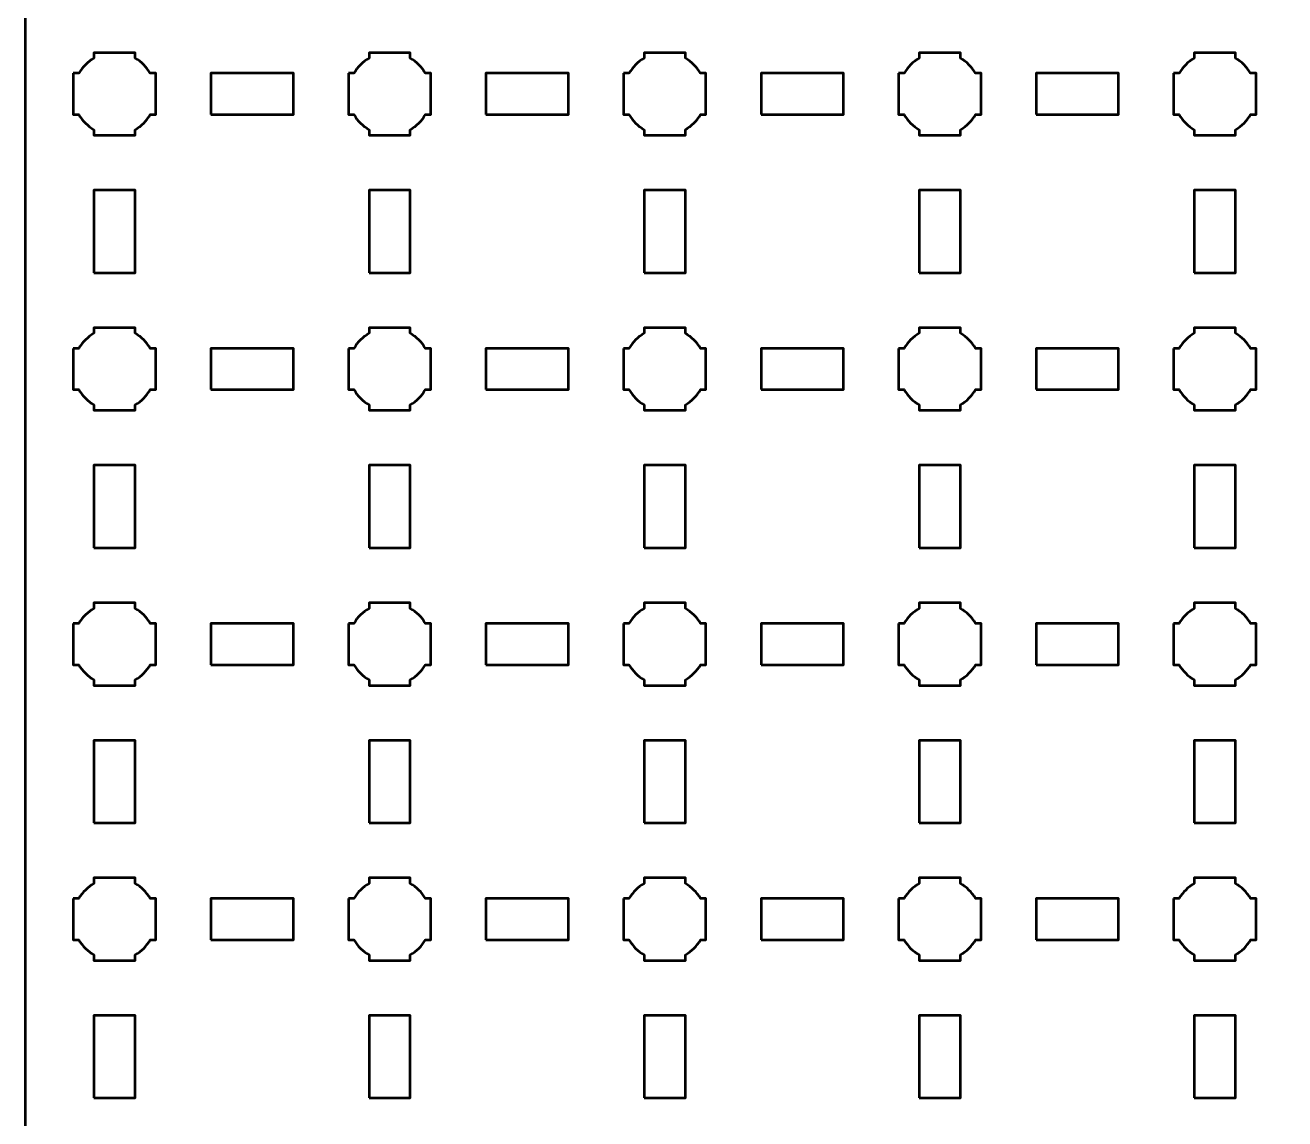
# Model space of a CAD drawing. Header units: centimetres. Extents: x -30.1 to 9.2, y -44.5 to 14.8.
# Drawn here: x -30.15 to -20.99, y -37.3 to -29.35 of the extents above; entities that cross this region are included whole.
import ezdxf

# ---------------------------------------------------------------- set-up
doc = ezdxf.new("R2010")
doc.units = ezdxf.units.CM
doc.header["$MEASUREMENT"] = 0
doc.layers.add('Layer 1', color=7, linetype='Continuous')

msp = doc.modelspace()

# ---------------------------------------------------------------- linework, layer by layer
at = {"layer": 'Layer 1', "color": 250, "lineweight": 53}
for points in [[(-28.8, -30), (-28.2, -30), (-28.2, -29.7), (-28.8, -29.7), (-28.8, -30)], [(-26.8, -30), (-26.2, -30), (-26.2, -29.7), (-26.8, -29.7), (-26.8, -30)], [(-24.8, -30), (-24.2, -30), (-24.2, -29.7), (-24.8, -29.7), (-24.8, -30)], [(-22.8, -30), (-22.2, -30), (-22.2, -29.7), (-22.8, -29.7), (-22.8, -30)], [(-29.65, -31.15), (-29.35, -31.15), (-29.35, -30.55), (-29.65, -30.55), (-29.65, -31.15)], [(-27.65, -31.15), (-27.35, -31.15), (-27.35, -30.55), (-27.65, -30.55), (-27.65, -31.15)], [(-25.65, -31.15), (-25.35, -31.15), (-25.35, -30.55), (-25.65, -30.55), (-25.65, -31.15)], [(-23.65, -31.15), (-23.35, -31.15), (-23.35, -30.55), (-23.65, -30.55), (-23.65, -31.15)], [(-21.65, -31.15), (-21.35, -31.15), (-21.35, -30.55), (-21.65, -30.55), (-21.65, -31.15)], [(-28.8, -32), (-28.2, -32), (-28.2, -31.7), (-28.8, -31.7), (-28.8, -32)], [(-26.8, -32), (-26.2, -32), (-26.2, -31.7), (-26.8, -31.7), (-26.8, -32)], [(-24.8, -32), (-24.2, -32), (-24.2, -31.7), (-24.8, -31.7), (-24.8, -32)], [(-22.8, -32), (-22.2, -32), (-22.2, -31.7), (-22.8, -31.7), (-22.8, -32)], [(-29.65, -33.15), (-29.35, -33.15), (-29.35, -32.55), (-29.65, -32.55), (-29.65, -33.15)], [(-27.65, -33.15), (-27.35, -33.15), (-27.35, -32.55), (-27.65, -32.55), (-27.65, -33.15)], [(-25.65, -33.15), (-25.35, -33.15), (-25.35, -32.55), (-25.65, -32.55), (-25.65, -33.15)], [(-23.65, -33.15), (-23.35, -33.15), (-23.35, -32.55), (-23.65, -32.55), (-23.65, -33.15)], [(-21.65, -33.15), (-21.35, -33.15), (-21.35, -32.55), (-21.65, -32.55), (-21.65, -33.15)], [(-28.8, -34), (-28.2, -34), (-28.2, -33.7), (-28.8, -33.7), (-28.8, -34)], [(-26.8, -34), (-26.2, -34), (-26.2, -33.7), (-26.8, -33.7), (-26.8, -34)], [(-24.8, -34), (-24.2, -34), (-24.2, -33.7), (-24.8, -33.7), (-24.8, -34)], [(-22.8, -34), (-22.2, -34), (-22.2, -33.7), (-22.8, -33.7), (-22.8, -34)], [(-29.65, -35.15), (-29.35, -35.15), (-29.35, -34.55), (-29.65, -34.55), (-29.65, -35.15)], [(-27.65, -35.15), (-27.35, -35.15), (-27.35, -34.55), (-27.65, -34.55), (-27.65, -35.15)], [(-25.65, -35.15), (-25.35, -35.15), (-25.35, -34.55), (-25.65, -34.55), (-25.65, -35.15)], [(-23.65, -35.15), (-23.35, -35.15), (-23.35, -34.55), (-23.65, -34.55), (-23.65, -35.15)], [(-21.65, -35.15), (-21.35, -35.15), (-21.35, -34.55), (-21.65, -34.55), (-21.65, -35.15)], [(-28.8, -36), (-28.2, -36), (-28.2, -35.7), (-28.8, -35.7), (-28.8, -36)], [(-26.8, -36), (-26.2, -36), (-26.2, -35.7), (-26.8, -35.7), (-26.8, -36)], [(-24.8, -36), (-24.2, -36), (-24.2, -35.7), (-24.8, -35.7), (-24.8, -36)], [(-22.8, -36), (-22.2, -36), (-22.2, -35.7), (-22.8, -35.7), (-22.8, -36)], [(-29.65, -37.15), (-29.35, -37.15), (-29.35, -36.55), (-29.65, -36.55), (-29.65, -37.15)], [(-27.65, -37.15), (-27.35, -37.15), (-27.35, -36.55), (-27.65, -36.55), (-27.65, -37.15)], [(-25.65, -37.15), (-25.35, -37.15), (-25.35, -36.55), (-25.65, -36.55), (-25.65, -37.15)], [(-23.65, -37.15), (-23.35, -37.15), (-23.35, -36.55), (-23.65, -36.55), (-23.65, -37.15)], [(-21.65, -37.15), (-21.35, -37.15), (-21.35, -36.55), (-21.65, -36.55), (-21.65, -37.15)]]:
    msp.add_lwpolyline(points, close=True, dxfattribs=at)
msp.add_open_spline([(-30.15, -44), (-30.15, -44), (-30.15, 14.3), (-30.15, 14.3), (-30.15, 14.3), (-30.15, 14.57609), (-29.92609, 14.8), (-29.65, 14.8), (-29.65, 14.8), (-29.65, 14.8), (8.65, 14.8), (8.65, 14.8), (8.65, 14.8), (8.92609, 14.8), (9.15, 14.57609), (9.15, 14.3), (9.15, 14.3), (9.15, 14.3), (9.15, -44), (9.15, -44), (9.15, -44), (9.15, -44.27609), (8.92609, -44.5), (8.65, -44.5), (8.65, -44.5), (8.65, -44.5), (-29.65, -44.5), (-29.65, -44.5), (-29.65, -44.5), (-29.92609, -44.5), (-30.15, -44.27609), (-30.15, -44)], degree=3, knots=[0, 0, 0, 0, 0.125, 0.125, 0.125, 0.125, 0.25, 0.25, 0.25, 0.25, 0.375, 0.375, 0.375, 0.375, 0.5, 0.5, 0.5, 0.5, 0.625, 0.625, 0.625, 0.625, 0.75, 0.75, 0.75, 0.75, 0.875, 0.875, 0.875, 0.875, 1, 1, 1, 1], dxfattribs=at)
at = {"layer": 'Layer 1', "lineweight": 53}
for points in [[(-29.8, -29.7), (-29.8, -29.7), (-29.75985, -29.7), (-29.75985, -29.7), (-29.75985, -29.7), (-29.7335, -29.65447), (-29.69553, -29.6165), (-29.65, -29.59015), (-29.65, -29.59015), (-29.65, -29.59015), (-29.65, -29.55), (-29.65, -29.55), (-29.65, -29.55), (-29.65, -29.55), (-29.5, -29.55), (-29.5, -29.55), (-29.5, -29.55), (-29.5, -29.55), (-29.35, -29.55), (-29.35, -29.55), (-29.35, -29.55), (-29.35, -29.55), (-29.35, -29.59015), (-29.35, -29.59015), (-29.35, -29.59015), (-29.30447, -29.6165), (-29.2665, -29.65447), (-29.24015, -29.7), (-29.24015, -29.7), (-29.24015, -29.7), (-29.2, -29.7), (-29.2, -29.7), (-29.2, -29.7), (-29.2, -29.7), (-29.2, -29.85), (-29.2, -29.85), (-29.2, -29.85), (-29.2, -29.85), (-29.2, -30), (-29.2, -30), (-29.2, -30), (-29.2, -30), (-29.24015, -30), (-29.24015, -30), (-29.24015, -30), (-29.2665, -30.04553), (-29.30447, -30.0835), (-29.35, -30.10985), (-29.35, -30.10985), (-29.35, -30.10985), (-29.35, -30.15), (-29.35, -30.15), (-29.35, -30.15), (-29.35, -30.15), (-29.5, -30.15), (-29.5, -30.15), (-29.5, -30.15), (-29.5, -30.15), (-29.65, -30.15), (-29.65, -30.15), (-29.65, -30.15), (-29.65, -30.15), (-29.65, -30.10985), (-29.65, -30.10985), (-29.65, -30.10985), (-29.69553, -30.0835), (-29.7335, -30.04553), (-29.75985, -30), (-29.75985, -30), (-29.75985, -30), (-29.8, -30), (-29.8, -30), (-29.8, -30), (-29.8, -30), (-29.8, -29.85), (-29.8, -29.85), (-29.8, -29.85), (-29.8, -29.85), (-29.8, -29.7), (-29.8, -29.7)], [(-27.8, -29.7), (-27.8, -29.7), (-27.75985, -29.7), (-27.75985, -29.7), (-27.75985, -29.7), (-27.7335, -29.65447), (-27.69553, -29.6165), (-27.65, -29.59015), (-27.65, -29.59015), (-27.65, -29.59015), (-27.65, -29.55), (-27.65, -29.55), (-27.65, -29.55), (-27.65, -29.55), (-27.5, -29.55), (-27.5, -29.55), (-27.5, -29.55), (-27.5, -29.55), (-27.35, -29.55), (-27.35, -29.55), (-27.35, -29.55), (-27.35, -29.55), (-27.35, -29.59015), (-27.35, -29.59015), (-27.35, -29.59015), (-27.30447, -29.6165), (-27.2665, -29.65447), (-27.24015, -29.7), (-27.24015, -29.7), (-27.24015, -29.7), (-27.2, -29.7), (-27.2, -29.7), (-27.2, -29.7), (-27.2, -29.7), (-27.2, -29.85), (-27.2, -29.85), (-27.2, -29.85), (-27.2, -29.85), (-27.2, -30), (-27.2, -30), (-27.2, -30), (-27.2, -30), (-27.24015, -30), (-27.24015, -30), (-27.24015, -30), (-27.2665, -30.04553), (-27.30447, -30.0835), (-27.35, -30.10985), (-27.35, -30.10985), (-27.35, -30.10985), (-27.35, -30.15), (-27.35, -30.15), (-27.35, -30.15), (-27.35, -30.15), (-27.5, -30.15), (-27.5, -30.15), (-27.5, -30.15), (-27.5, -30.15), (-27.65, -30.15), (-27.65, -30.15), (-27.65, -30.15), (-27.65, -30.15), (-27.65, -30.10985), (-27.65, -30.10985), (-27.65, -30.10985), (-27.69553, -30.0835), (-27.7335, -30.04553), (-27.75985, -30), (-27.75985, -30), (-27.75985, -30), (-27.8, -30), (-27.8, -30), (-27.8, -30), (-27.8, -30), (-27.8, -29.85), (-27.8, -29.85), (-27.8, -29.85), (-27.8, -29.85), (-27.8, -29.7), (-27.8, -29.7)], [(-25.8, -29.7), (-25.8, -29.7), (-25.75985, -29.7), (-25.75985, -29.7), (-25.75985, -29.7), (-25.7335, -29.65447), (-25.69553, -29.6165), (-25.65, -29.59015), (-25.65, -29.59015), (-25.65, -29.59015), (-25.65, -29.55), (-25.65, -29.55), (-25.65, -29.55), (-25.65, -29.55), (-25.5, -29.55), (-25.5, -29.55), (-25.5, -29.55), (-25.5, -29.55), (-25.35, -29.55), (-25.35, -29.55), (-25.35, -29.55), (-25.35, -29.55), (-25.35, -29.59015), (-25.35, -29.59015), (-25.35, -29.59015), (-25.30447, -29.6165), (-25.2665, -29.65447), (-25.24015, -29.7), (-25.24015, -29.7), (-25.24015, -29.7), (-25.2, -29.7), (-25.2, -29.7), (-25.2, -29.7), (-25.2, -29.7), (-25.2, -29.85), (-25.2, -29.85), (-25.2, -29.85), (-25.2, -29.85), (-25.2, -30), (-25.2, -30), (-25.2, -30), (-25.2, -30), (-25.24015, -30), (-25.24015, -30), (-25.24015, -30), (-25.2665, -30.04553), (-25.30447, -30.0835), (-25.35, -30.10985), (-25.35, -30.10985), (-25.35, -30.10985), (-25.35, -30.15), (-25.35, -30.15), (-25.35, -30.15), (-25.35, -30.15), (-25.5, -30.15), (-25.5, -30.15), (-25.5, -30.15), (-25.5, -30.15), (-25.65, -30.15), (-25.65, -30.15), (-25.65, -30.15), (-25.65, -30.15), (-25.65, -30.10985), (-25.65, -30.10985), (-25.65, -30.10985), (-25.69553, -30.0835), (-25.7335, -30.04553), (-25.75985, -30), (-25.75985, -30), (-25.75985, -30), (-25.8, -30), (-25.8, -30), (-25.8, -30), (-25.8, -30), (-25.8, -29.85), (-25.8, -29.85), (-25.8, -29.85), (-25.8, -29.85), (-25.8, -29.7), (-25.8, -29.7)], [(-23.8, -29.7), (-23.8, -29.7), (-23.75985, -29.7), (-23.75985, -29.7), (-23.75985, -29.7), (-23.7335, -29.65447), (-23.69553, -29.6165), (-23.65, -29.59015), (-23.65, -29.59015), (-23.65, -29.59015), (-23.65, -29.55), (-23.65, -29.55), (-23.65, -29.55), (-23.65, -29.55), (-23.5, -29.55), (-23.5, -29.55), (-23.5, -29.55), (-23.5, -29.55), (-23.35, -29.55), (-23.35, -29.55), (-23.35, -29.55), (-23.35, -29.55), (-23.35, -29.59015), (-23.35, -29.59015), (-23.35, -29.59015), (-23.30447, -29.6165), (-23.2665, -29.65447), (-23.24015, -29.7), (-23.24015, -29.7), (-23.24015, -29.7), (-23.2, -29.7), (-23.2, -29.7), (-23.2, -29.7), (-23.2, -29.7), (-23.2, -29.85), (-23.2, -29.85), (-23.2, -29.85), (-23.2, -29.85), (-23.2, -30), (-23.2, -30), (-23.2, -30), (-23.2, -30), (-23.24015, -30), (-23.24015, -30), (-23.24015, -30), (-23.2665, -30.04553), (-23.30447, -30.0835), (-23.35, -30.10985), (-23.35, -30.10985), (-23.35, -30.10985), (-23.35, -30.15), (-23.35, -30.15), (-23.35, -30.15), (-23.35, -30.15), (-23.5, -30.15), (-23.5, -30.15), (-23.5, -30.15), (-23.5, -30.15), (-23.65, -30.15), (-23.65, -30.15), (-23.65, -30.15), (-23.65, -30.15), (-23.65, -30.10985), (-23.65, -30.10985), (-23.65, -30.10985), (-23.69553, -30.0835), (-23.7335, -30.04553), (-23.75985, -30), (-23.75985, -30), (-23.75985, -30), (-23.8, -30), (-23.8, -30), (-23.8, -30), (-23.8, -30), (-23.8, -29.85), (-23.8, -29.85), (-23.8, -29.85), (-23.8, -29.85), (-23.8, -29.7), (-23.8, -29.7)], [(-21.8, -29.7), (-21.8, -29.7), (-21.75985, -29.7), (-21.75985, -29.7), (-21.75985, -29.7), (-21.7335, -29.65447), (-21.69553, -29.6165), (-21.65, -29.59015), (-21.65, -29.59015), (-21.65, -29.59015), (-21.65, -29.55), (-21.65, -29.55), (-21.65, -29.55), (-21.65, -29.55), (-21.5, -29.55), (-21.5, -29.55), (-21.5, -29.55), (-21.5, -29.55), (-21.35, -29.55), (-21.35, -29.55), (-21.35, -29.55), (-21.35, -29.55), (-21.35, -29.59015), (-21.35, -29.59015), (-21.35, -29.59015), (-21.30447, -29.6165), (-21.2665, -29.65447), (-21.24015, -29.7), (-21.24015, -29.7), (-21.24015, -29.7), (-21.2, -29.7), (-21.2, -29.7), (-21.2, -29.7), (-21.2, -29.7), (-21.2, -29.85), (-21.2, -29.85), (-21.2, -29.85), (-21.2, -29.85), (-21.2, -30), (-21.2, -30), (-21.2, -30), (-21.2, -30), (-21.24015, -30), (-21.24015, -30), (-21.24015, -30), (-21.2665, -30.04553), (-21.30447, -30.0835), (-21.35, -30.10985), (-21.35, -30.10985), (-21.35, -30.10985), (-21.35, -30.15), (-21.35, -30.15), (-21.35, -30.15), (-21.35, -30.15), (-21.5, -30.15), (-21.5, -30.15), (-21.5, -30.15), (-21.5, -30.15), (-21.65, -30.15), (-21.65, -30.15), (-21.65, -30.15), (-21.65, -30.15), (-21.65, -30.10985), (-21.65, -30.10985), (-21.65, -30.10985), (-21.69553, -30.0835), (-21.7335, -30.04553), (-21.75985, -30), (-21.75985, -30), (-21.75985, -30), (-21.8, -30), (-21.8, -30), (-21.8, -30), (-21.8, -30), (-21.8, -29.85), (-21.8, -29.85), (-21.8, -29.85), (-21.8, -29.85), (-21.8, -29.7), (-21.8, -29.7)], [(-29.8, -31.7), (-29.8, -31.7), (-29.75985, -31.7), (-29.75985, -31.7), (-29.75985, -31.7), (-29.7335, -31.65447), (-29.69553, -31.6165), (-29.65, -31.59015), (-29.65, -31.59015), (-29.65, -31.59015), (-29.65, -31.55), (-29.65, -31.55), (-29.65, -31.55), (-29.65, -31.55), (-29.5, -31.55), (-29.5, -31.55), (-29.5, -31.55), (-29.5, -31.55), (-29.35, -31.55), (-29.35, -31.55), (-29.35, -31.55), (-29.35, -31.55), (-29.35, -31.59015), (-29.35, -31.59015), (-29.35, -31.59015), (-29.30447, -31.6165), (-29.2665, -31.65447), (-29.24015, -31.7), (-29.24015, -31.7), (-29.24015, -31.7), (-29.2, -31.7), (-29.2, -31.7), (-29.2, -31.7), (-29.2, -31.7), (-29.2, -31.85), (-29.2, -31.85), (-29.2, -31.85), (-29.2, -31.85), (-29.2, -32), (-29.2, -32), (-29.2, -32), (-29.2, -32), (-29.24015, -32), (-29.24015, -32), (-29.24015, -32), (-29.2665, -32.04553), (-29.30447, -32.0835), (-29.35, -32.10985), (-29.35, -32.10985), (-29.35, -32.10985), (-29.35, -32.15), (-29.35, -32.15), (-29.35, -32.15), (-29.35, -32.15), (-29.5, -32.15), (-29.5, -32.15), (-29.5, -32.15), (-29.5, -32.15), (-29.65, -32.15), (-29.65, -32.15), (-29.65, -32.15), (-29.65, -32.15), (-29.65, -32.10985), (-29.65, -32.10985), (-29.65, -32.10985), (-29.69553, -32.0835), (-29.7335, -32.04553), (-29.75985, -32), (-29.75985, -32), (-29.75985, -32), (-29.8, -32), (-29.8, -32), (-29.8, -32), (-29.8, -32), (-29.8, -31.85), (-29.8, -31.85), (-29.8, -31.85), (-29.8, -31.85), (-29.8, -31.7), (-29.8, -31.7)], [(-27.8, -31.7), (-27.8, -31.7), (-27.75985, -31.7), (-27.75985, -31.7), (-27.75985, -31.7), (-27.7335, -31.65447), (-27.69553, -31.6165), (-27.65, -31.59015), (-27.65, -31.59015), (-27.65, -31.59015), (-27.65, -31.55), (-27.65, -31.55), (-27.65, -31.55), (-27.65, -31.55), (-27.5, -31.55), (-27.5, -31.55), (-27.5, -31.55), (-27.5, -31.55), (-27.35, -31.55), (-27.35, -31.55), (-27.35, -31.55), (-27.35, -31.55), (-27.35, -31.59015), (-27.35, -31.59015), (-27.35, -31.59015), (-27.30447, -31.6165), (-27.2665, -31.65447), (-27.24015, -31.7), (-27.24015, -31.7), (-27.24015, -31.7), (-27.2, -31.7), (-27.2, -31.7), (-27.2, -31.7), (-27.2, -31.7), (-27.2, -31.85), (-27.2, -31.85), (-27.2, -31.85), (-27.2, -31.85), (-27.2, -32), (-27.2, -32), (-27.2, -32), (-27.2, -32), (-27.24015, -32), (-27.24015, -32), (-27.24015, -32), (-27.2665, -32.04553), (-27.30447, -32.0835), (-27.35, -32.10985), (-27.35, -32.10985), (-27.35, -32.10985), (-27.35, -32.15), (-27.35, -32.15), (-27.35, -32.15), (-27.35, -32.15), (-27.5, -32.15), (-27.5, -32.15), (-27.5, -32.15), (-27.5, -32.15), (-27.65, -32.15), (-27.65, -32.15), (-27.65, -32.15), (-27.65, -32.15), (-27.65, -32.10985), (-27.65, -32.10985), (-27.65, -32.10985), (-27.69553, -32.0835), (-27.7335, -32.04553), (-27.75985, -32), (-27.75985, -32), (-27.75985, -32), (-27.8, -32), (-27.8, -32), (-27.8, -32), (-27.8, -32), (-27.8, -31.85), (-27.8, -31.85), (-27.8, -31.85), (-27.8, -31.85), (-27.8, -31.7), (-27.8, -31.7)], [(-25.8, -31.7), (-25.8, -31.7), (-25.75985, -31.7), (-25.75985, -31.7), (-25.75985, -31.7), (-25.7335, -31.65447), (-25.69553, -31.6165), (-25.65, -31.59015), (-25.65, -31.59015), (-25.65, -31.59015), (-25.65, -31.55), (-25.65, -31.55), (-25.65, -31.55), (-25.65, -31.55), (-25.5, -31.55), (-25.5, -31.55), (-25.5, -31.55), (-25.5, -31.55), (-25.35, -31.55), (-25.35, -31.55), (-25.35, -31.55), (-25.35, -31.55), (-25.35, -31.59015), (-25.35, -31.59015), (-25.35, -31.59015), (-25.30447, -31.6165), (-25.2665, -31.65447), (-25.24015, -31.7), (-25.24015, -31.7), (-25.24015, -31.7), (-25.2, -31.7), (-25.2, -31.7), (-25.2, -31.7), (-25.2, -31.7), (-25.2, -31.85), (-25.2, -31.85), (-25.2, -31.85), (-25.2, -31.85), (-25.2, -32), (-25.2, -32), (-25.2, -32), (-25.2, -32), (-25.24015, -32), (-25.24015, -32), (-25.24015, -32), (-25.2665, -32.04553), (-25.30447, -32.0835), (-25.35, -32.10985), (-25.35, -32.10985), (-25.35, -32.10985), (-25.35, -32.15), (-25.35, -32.15), (-25.35, -32.15), (-25.35, -32.15), (-25.5, -32.15), (-25.5, -32.15), (-25.5, -32.15), (-25.5, -32.15), (-25.65, -32.15), (-25.65, -32.15), (-25.65, -32.15), (-25.65, -32.15), (-25.65, -32.10985), (-25.65, -32.10985), (-25.65, -32.10985), (-25.69553, -32.0835), (-25.7335, -32.04553), (-25.75985, -32), (-25.75985, -32), (-25.75985, -32), (-25.8, -32), (-25.8, -32), (-25.8, -32), (-25.8, -32), (-25.8, -31.85), (-25.8, -31.85), (-25.8, -31.85), (-25.8, -31.85), (-25.8, -31.7), (-25.8, -31.7)], [(-23.8, -31.7), (-23.8, -31.7), (-23.75985, -31.7), (-23.75985, -31.7), (-23.75985, -31.7), (-23.7335, -31.65447), (-23.69553, -31.6165), (-23.65, -31.59015), (-23.65, -31.59015), (-23.65, -31.59015), (-23.65, -31.55), (-23.65, -31.55), (-23.65, -31.55), (-23.65, -31.55), (-23.5, -31.55), (-23.5, -31.55), (-23.5, -31.55), (-23.5, -31.55), (-23.35, -31.55), (-23.35, -31.55), (-23.35, -31.55), (-23.35, -31.55), (-23.35, -31.59015), (-23.35, -31.59015), (-23.35, -31.59015), (-23.30447, -31.6165), (-23.2665, -31.65447), (-23.24015, -31.7), (-23.24015, -31.7), (-23.24015, -31.7), (-23.2, -31.7), (-23.2, -31.7), (-23.2, -31.7), (-23.2, -31.7), (-23.2, -31.85), (-23.2, -31.85), (-23.2, -31.85), (-23.2, -31.85), (-23.2, -32), (-23.2, -32), (-23.2, -32), (-23.2, -32), (-23.24015, -32), (-23.24015, -32), (-23.24015, -32), (-23.2665, -32.04553), (-23.30447, -32.0835), (-23.35, -32.10985), (-23.35, -32.10985), (-23.35, -32.10985), (-23.35, -32.15), (-23.35, -32.15), (-23.35, -32.15), (-23.35, -32.15), (-23.5, -32.15), (-23.5, -32.15), (-23.5, -32.15), (-23.5, -32.15), (-23.65, -32.15), (-23.65, -32.15), (-23.65, -32.15), (-23.65, -32.15), (-23.65, -32.10985), (-23.65, -32.10985), (-23.65, -32.10985), (-23.69553, -32.0835), (-23.7335, -32.04553), (-23.75985, -32), (-23.75985, -32), (-23.75985, -32), (-23.8, -32), (-23.8, -32), (-23.8, -32), (-23.8, -32), (-23.8, -31.85), (-23.8, -31.85), (-23.8, -31.85), (-23.8, -31.85), (-23.8, -31.7), (-23.8, -31.7)], [(-21.8, -31.7), (-21.8, -31.7), (-21.75985, -31.7), (-21.75985, -31.7), (-21.75985, -31.7), (-21.7335, -31.65447), (-21.69553, -31.6165), (-21.65, -31.59015), (-21.65, -31.59015), (-21.65, -31.59015), (-21.65, -31.55), (-21.65, -31.55), (-21.65, -31.55), (-21.65, -31.55), (-21.5, -31.55), (-21.5, -31.55), (-21.5, -31.55), (-21.5, -31.55), (-21.35, -31.55), (-21.35, -31.55), (-21.35, -31.55), (-21.35, -31.55), (-21.35, -31.59015), (-21.35, -31.59015), (-21.35, -31.59015), (-21.30447, -31.6165), (-21.2665, -31.65447), (-21.24015, -31.7), (-21.24015, -31.7), (-21.24015, -31.7), (-21.2, -31.7), (-21.2, -31.7), (-21.2, -31.7), (-21.2, -31.7), (-21.2, -31.85), (-21.2, -31.85), (-21.2, -31.85), (-21.2, -31.85), (-21.2, -32), (-21.2, -32), (-21.2, -32), (-21.2, -32), (-21.24015, -32), (-21.24015, -32), (-21.24015, -32), (-21.2665, -32.04553), (-21.30447, -32.0835), (-21.35, -32.10985), (-21.35, -32.10985), (-21.35, -32.10985), (-21.35, -32.15), (-21.35, -32.15), (-21.35, -32.15), (-21.35, -32.15), (-21.5, -32.15), (-21.5, -32.15), (-21.5, -32.15), (-21.5, -32.15), (-21.65, -32.15), (-21.65, -32.15), (-21.65, -32.15), (-21.65, -32.15), (-21.65, -32.10985), (-21.65, -32.10985), (-21.65, -32.10985), (-21.69553, -32.0835), (-21.7335, -32.04553), (-21.75985, -32), (-21.75985, -32), (-21.75985, -32), (-21.8, -32), (-21.8, -32), (-21.8, -32), (-21.8, -32), (-21.8, -31.85), (-21.8, -31.85), (-21.8, -31.85), (-21.8, -31.85), (-21.8, -31.7), (-21.8, -31.7)], [(-29.8, -33.7), (-29.8, -33.7), (-29.75985, -33.7), (-29.75985, -33.7), (-29.75985, -33.7), (-29.7335, -33.65447), (-29.69553, -33.6165), (-29.65, -33.59015), (-29.65, -33.59015), (-29.65, -33.59015), (-29.65, -33.55), (-29.65, -33.55), (-29.65, -33.55), (-29.65, -33.55), (-29.5, -33.55), (-29.5, -33.55), (-29.5, -33.55), (-29.5, -33.55), (-29.35, -33.55), (-29.35, -33.55), (-29.35, -33.55), (-29.35, -33.55), (-29.35, -33.59015), (-29.35, -33.59015), (-29.35, -33.59015), (-29.30447, -33.6165), (-29.2665, -33.65447), (-29.24015, -33.7), (-29.24015, -33.7), (-29.24015, -33.7), (-29.2, -33.7), (-29.2, -33.7), (-29.2, -33.7), (-29.2, -33.7), (-29.2, -33.85), (-29.2, -33.85), (-29.2, -33.85), (-29.2, -33.85), (-29.2, -34), (-29.2, -34), (-29.2, -34), (-29.2, -34), (-29.24015, -34), (-29.24015, -34), (-29.24015, -34), (-29.2665, -34.04553), (-29.30447, -34.0835), (-29.35, -34.10985), (-29.35, -34.10985), (-29.35, -34.10985), (-29.35, -34.15), (-29.35, -34.15), (-29.35, -34.15), (-29.35, -34.15), (-29.5, -34.15), (-29.5, -34.15), (-29.5, -34.15), (-29.5, -34.15), (-29.65, -34.15), (-29.65, -34.15), (-29.65, -34.15), (-29.65, -34.15), (-29.65, -34.10985), (-29.65, -34.10985), (-29.65, -34.10985), (-29.69553, -34.0835), (-29.7335, -34.04553), (-29.75985, -34), (-29.75985, -34), (-29.75985, -34), (-29.8, -34), (-29.8, -34), (-29.8, -34), (-29.8, -34), (-29.8, -33.85), (-29.8, -33.85), (-29.8, -33.85), (-29.8, -33.85), (-29.8, -33.7), (-29.8, -33.7)], [(-27.8, -33.7), (-27.8, -33.7), (-27.75985, -33.7), (-27.75985, -33.7), (-27.75985, -33.7), (-27.7335, -33.65447), (-27.69553, -33.6165), (-27.65, -33.59015), (-27.65, -33.59015), (-27.65, -33.59015), (-27.65, -33.55), (-27.65, -33.55), (-27.65, -33.55), (-27.65, -33.55), (-27.5, -33.55), (-27.5, -33.55), (-27.5, -33.55), (-27.5, -33.55), (-27.35, -33.55), (-27.35, -33.55), (-27.35, -33.55), (-27.35, -33.55), (-27.35, -33.59015), (-27.35, -33.59015), (-27.35, -33.59015), (-27.30447, -33.6165), (-27.2665, -33.65447), (-27.24015, -33.7), (-27.24015, -33.7), (-27.24015, -33.7), (-27.2, -33.7), (-27.2, -33.7), (-27.2, -33.7), (-27.2, -33.7), (-27.2, -33.85), (-27.2, -33.85), (-27.2, -33.85), (-27.2, -33.85), (-27.2, -34), (-27.2, -34), (-27.2, -34), (-27.2, -34), (-27.24015, -34), (-27.24015, -34), (-27.24015, -34), (-27.2665, -34.04553), (-27.30447, -34.0835), (-27.35, -34.10985), (-27.35, -34.10985), (-27.35, -34.10985), (-27.35, -34.15), (-27.35, -34.15), (-27.35, -34.15), (-27.35, -34.15), (-27.5, -34.15), (-27.5, -34.15), (-27.5, -34.15), (-27.5, -34.15), (-27.65, -34.15), (-27.65, -34.15), (-27.65, -34.15), (-27.65, -34.15), (-27.65, -34.10985), (-27.65, -34.10985), (-27.65, -34.10985), (-27.69553, -34.0835), (-27.7335, -34.04553), (-27.75985, -34), (-27.75985, -34), (-27.75985, -34), (-27.8, -34), (-27.8, -34), (-27.8, -34), (-27.8, -34), (-27.8, -33.85), (-27.8, -33.85), (-27.8, -33.85), (-27.8, -33.85), (-27.8, -33.7), (-27.8, -33.7)], [(-25.8, -33.7), (-25.8, -33.7), (-25.75985, -33.7), (-25.75985, -33.7), (-25.75985, -33.7), (-25.7335, -33.65447), (-25.69553, -33.6165), (-25.65, -33.59015), (-25.65, -33.59015), (-25.65, -33.59015), (-25.65, -33.55), (-25.65, -33.55), (-25.65, -33.55), (-25.65, -33.55), (-25.5, -33.55), (-25.5, -33.55), (-25.5, -33.55), (-25.5, -33.55), (-25.35, -33.55), (-25.35, -33.55), (-25.35, -33.55), (-25.35, -33.55), (-25.35, -33.59015), (-25.35, -33.59015), (-25.35, -33.59015), (-25.30447, -33.6165), (-25.2665, -33.65447), (-25.24015, -33.7), (-25.24015, -33.7), (-25.24015, -33.7), (-25.2, -33.7), (-25.2, -33.7), (-25.2, -33.7), (-25.2, -33.7), (-25.2, -33.85), (-25.2, -33.85), (-25.2, -33.85), (-25.2, -33.85), (-25.2, -34), (-25.2, -34), (-25.2, -34), (-25.2, -34), (-25.24015, -34), (-25.24015, -34), (-25.24015, -34), (-25.2665, -34.04553), (-25.30447, -34.0835), (-25.35, -34.10985), (-25.35, -34.10985), (-25.35, -34.10985), (-25.35, -34.15), (-25.35, -34.15), (-25.35, -34.15), (-25.35, -34.15), (-25.5, -34.15), (-25.5, -34.15), (-25.5, -34.15), (-25.5, -34.15), (-25.65, -34.15), (-25.65, -34.15), (-25.65, -34.15), (-25.65, -34.15), (-25.65, -34.10985), (-25.65, -34.10985), (-25.65, -34.10985), (-25.69553, -34.0835), (-25.7335, -34.04553), (-25.75985, -34), (-25.75985, -34), (-25.75985, -34), (-25.8, -34), (-25.8, -34), (-25.8, -34), (-25.8, -34), (-25.8, -33.85), (-25.8, -33.85), (-25.8, -33.85), (-25.8, -33.85), (-25.8, -33.7), (-25.8, -33.7)], [(-23.8, -33.7), (-23.8, -33.7), (-23.75985, -33.7), (-23.75985, -33.7), (-23.75985, -33.7), (-23.7335, -33.65447), (-23.69553, -33.6165), (-23.65, -33.59015), (-23.65, -33.59015), (-23.65, -33.59015), (-23.65, -33.55), (-23.65, -33.55), (-23.65, -33.55), (-23.65, -33.55), (-23.5, -33.55), (-23.5, -33.55), (-23.5, -33.55), (-23.5, -33.55), (-23.35, -33.55), (-23.35, -33.55), (-23.35, -33.55), (-23.35, -33.55), (-23.35, -33.59015), (-23.35, -33.59015), (-23.35, -33.59015), (-23.30447, -33.6165), (-23.2665, -33.65447), (-23.24015, -33.7), (-23.24015, -33.7), (-23.24015, -33.7), (-23.2, -33.7), (-23.2, -33.7), (-23.2, -33.7), (-23.2, -33.7), (-23.2, -33.85), (-23.2, -33.85), (-23.2, -33.85), (-23.2, -33.85), (-23.2, -34), (-23.2, -34), (-23.2, -34), (-23.2, -34), (-23.24015, -34), (-23.24015, -34), (-23.24015, -34), (-23.2665, -34.04553), (-23.30447, -34.0835), (-23.35, -34.10985), (-23.35, -34.10985), (-23.35, -34.10985), (-23.35, -34.15), (-23.35, -34.15), (-23.35, -34.15), (-23.35, -34.15), (-23.5, -34.15), (-23.5, -34.15), (-23.5, -34.15), (-23.5, -34.15), (-23.65, -34.15), (-23.65, -34.15), (-23.65, -34.15), (-23.65, -34.15), (-23.65, -34.10985), (-23.65, -34.10985), (-23.65, -34.10985), (-23.69553, -34.0835), (-23.7335, -34.04553), (-23.75985, -34), (-23.75985, -34), (-23.75985, -34), (-23.8, -34), (-23.8, -34), (-23.8, -34), (-23.8, -34), (-23.8, -33.85), (-23.8, -33.85), (-23.8, -33.85), (-23.8, -33.85), (-23.8, -33.7), (-23.8, -33.7)], [(-21.8, -33.7), (-21.8, -33.7), (-21.75985, -33.7), (-21.75985, -33.7), (-21.75985, -33.7), (-21.7335, -33.65447), (-21.69553, -33.6165), (-21.65, -33.59015), (-21.65, -33.59015), (-21.65, -33.59015), (-21.65, -33.55), (-21.65, -33.55), (-21.65, -33.55), (-21.65, -33.55), (-21.5, -33.55), (-21.5, -33.55), (-21.5, -33.55), (-21.5, -33.55), (-21.35, -33.55), (-21.35, -33.55), (-21.35, -33.55), (-21.35, -33.55), (-21.35, -33.59015), (-21.35, -33.59015), (-21.35, -33.59015), (-21.30447, -33.6165), (-21.2665, -33.65447), (-21.24015, -33.7), (-21.24015, -33.7), (-21.24015, -33.7), (-21.2, -33.7), (-21.2, -33.7), (-21.2, -33.7), (-21.2, -33.7), (-21.2, -33.85), (-21.2, -33.85), (-21.2, -33.85), (-21.2, -33.85), (-21.2, -34), (-21.2, -34), (-21.2, -34), (-21.2, -34), (-21.24015, -34), (-21.24015, -34), (-21.24015, -34), (-21.2665, -34.04553), (-21.30447, -34.0835), (-21.35, -34.10985), (-21.35, -34.10985), (-21.35, -34.10985), (-21.35, -34.15), (-21.35, -34.15), (-21.35, -34.15), (-21.35, -34.15), (-21.5, -34.15), (-21.5, -34.15), (-21.5, -34.15), (-21.5, -34.15), (-21.65, -34.15), (-21.65, -34.15), (-21.65, -34.15), (-21.65, -34.15), (-21.65, -34.10985), (-21.65, -34.10985), (-21.65, -34.10985), (-21.69553, -34.0835), (-21.7335, -34.04553), (-21.75985, -34), (-21.75985, -34), (-21.75985, -34), (-21.8, -34), (-21.8, -34), (-21.8, -34), (-21.8, -34), (-21.8, -33.85), (-21.8, -33.85), (-21.8, -33.85), (-21.8, -33.85), (-21.8, -33.7), (-21.8, -33.7)], [(-29.8, -35.7), (-29.8, -35.7), (-29.75985, -35.7), (-29.75985, -35.7), (-29.75985, -35.7), (-29.7335, -35.65447), (-29.69553, -35.6165), (-29.65, -35.59015), (-29.65, -35.59015), (-29.65, -35.59015), (-29.65, -35.55), (-29.65, -35.55), (-29.65, -35.55), (-29.65, -35.55), (-29.5, -35.55), (-29.5, -35.55), (-29.5, -35.55), (-29.5, -35.55), (-29.35, -35.55), (-29.35, -35.55), (-29.35, -35.55), (-29.35, -35.55), (-29.35, -35.59015), (-29.35, -35.59015), (-29.35, -35.59015), (-29.30447, -35.6165), (-29.2665, -35.65447), (-29.24015, -35.7), (-29.24015, -35.7), (-29.24015, -35.7), (-29.2, -35.7), (-29.2, -35.7), (-29.2, -35.7), (-29.2, -35.7), (-29.2, -35.85), (-29.2, -35.85), (-29.2, -35.85), (-29.2, -35.85), (-29.2, -36), (-29.2, -36), (-29.2, -36), (-29.2, -36), (-29.24015, -36), (-29.24015, -36), (-29.24015, -36), (-29.2665, -36.04553), (-29.30447, -36.0835), (-29.35, -36.10985), (-29.35, -36.10985), (-29.35, -36.10985), (-29.35, -36.15), (-29.35, -36.15), (-29.35, -36.15), (-29.35, -36.15), (-29.5, -36.15), (-29.5, -36.15), (-29.5, -36.15), (-29.5, -36.15), (-29.65, -36.15), (-29.65, -36.15), (-29.65, -36.15), (-29.65, -36.15), (-29.65, -36.10985), (-29.65, -36.10985), (-29.65, -36.10985), (-29.69553, -36.0835), (-29.7335, -36.04553), (-29.75985, -36), (-29.75985, -36), (-29.75985, -36), (-29.8, -36), (-29.8, -36), (-29.8, -36), (-29.8, -36), (-29.8, -35.85), (-29.8, -35.85), (-29.8, -35.85), (-29.8, -35.85), (-29.8, -35.7), (-29.8, -35.7)], [(-27.8, -35.7), (-27.8, -35.7), (-27.75985, -35.7), (-27.75985, -35.7), (-27.75985, -35.7), (-27.7335, -35.65447), (-27.69553, -35.6165), (-27.65, -35.59015), (-27.65, -35.59015), (-27.65, -35.59015), (-27.65, -35.55), (-27.65, -35.55), (-27.65, -35.55), (-27.65, -35.55), (-27.5, -35.55), (-27.5, -35.55), (-27.5, -35.55), (-27.5, -35.55), (-27.35, -35.55), (-27.35, -35.55), (-27.35, -35.55), (-27.35, -35.55), (-27.35, -35.59015), (-27.35, -35.59015), (-27.35, -35.59015), (-27.30447, -35.6165), (-27.2665, -35.65447), (-27.24015, -35.7), (-27.24015, -35.7), (-27.24015, -35.7), (-27.2, -35.7), (-27.2, -35.7), (-27.2, -35.7), (-27.2, -35.7), (-27.2, -35.85), (-27.2, -35.85), (-27.2, -35.85), (-27.2, -35.85), (-27.2, -36), (-27.2, -36), (-27.2, -36), (-27.2, -36), (-27.24015, -36), (-27.24015, -36), (-27.24015, -36), (-27.2665, -36.04553), (-27.30447, -36.0835), (-27.35, -36.10985), (-27.35, -36.10985), (-27.35, -36.10985), (-27.35, -36.15), (-27.35, -36.15), (-27.35, -36.15), (-27.35, -36.15), (-27.5, -36.15), (-27.5, -36.15), (-27.5, -36.15), (-27.5, -36.15), (-27.65, -36.15), (-27.65, -36.15), (-27.65, -36.15), (-27.65, -36.15), (-27.65, -36.10985), (-27.65, -36.10985), (-27.65, -36.10985), (-27.69553, -36.0835), (-27.7335, -36.04553), (-27.75985, -36), (-27.75985, -36), (-27.75985, -36), (-27.8, -36), (-27.8, -36), (-27.8, -36), (-27.8, -36), (-27.8, -35.85), (-27.8, -35.85), (-27.8, -35.85), (-27.8, -35.85), (-27.8, -35.7), (-27.8, -35.7)], [(-25.8, -35.7), (-25.8, -35.7), (-25.75985, -35.7), (-25.75985, -35.7), (-25.75985, -35.7), (-25.7335, -35.65447), (-25.69553, -35.6165), (-25.65, -35.59015), (-25.65, -35.59015), (-25.65, -35.59015), (-25.65, -35.55), (-25.65, -35.55), (-25.65, -35.55), (-25.65, -35.55), (-25.5, -35.55), (-25.5, -35.55), (-25.5, -35.55), (-25.5, -35.55), (-25.35, -35.55), (-25.35, -35.55), (-25.35, -35.55), (-25.35, -35.55), (-25.35, -35.59015), (-25.35, -35.59015), (-25.35, -35.59015), (-25.30447, -35.6165), (-25.2665, -35.65447), (-25.24015, -35.7), (-25.24015, -35.7), (-25.24015, -35.7), (-25.2, -35.7), (-25.2, -35.7), (-25.2, -35.7), (-25.2, -35.7), (-25.2, -35.85), (-25.2, -35.85), (-25.2, -35.85), (-25.2, -35.85), (-25.2, -36), (-25.2, -36), (-25.2, -36), (-25.2, -36), (-25.24015, -36), (-25.24015, -36), (-25.24015, -36), (-25.2665, -36.04553), (-25.30447, -36.0835), (-25.35, -36.10985), (-25.35, -36.10985), (-25.35, -36.10985), (-25.35, -36.15), (-25.35, -36.15), (-25.35, -36.15), (-25.35, -36.15), (-25.5, -36.15), (-25.5, -36.15), (-25.5, -36.15), (-25.5, -36.15), (-25.65, -36.15), (-25.65, -36.15), (-25.65, -36.15), (-25.65, -36.15), (-25.65, -36.10985), (-25.65, -36.10985), (-25.65, -36.10985), (-25.69553, -36.0835), (-25.7335, -36.04553), (-25.75985, -36), (-25.75985, -36), (-25.75985, -36), (-25.8, -36), (-25.8, -36), (-25.8, -36), (-25.8, -36), (-25.8, -35.85), (-25.8, -35.85), (-25.8, -35.85), (-25.8, -35.85), (-25.8, -35.7), (-25.8, -35.7)], [(-23.8, -35.7), (-23.8, -35.7), (-23.75985, -35.7), (-23.75985, -35.7), (-23.75985, -35.7), (-23.7335, -35.65447), (-23.69553, -35.6165), (-23.65, -35.59015), (-23.65, -35.59015), (-23.65, -35.59015), (-23.65, -35.55), (-23.65, -35.55), (-23.65, -35.55), (-23.65, -35.55), (-23.5, -35.55), (-23.5, -35.55), (-23.5, -35.55), (-23.5, -35.55), (-23.35, -35.55), (-23.35, -35.55), (-23.35, -35.55), (-23.35, -35.55), (-23.35, -35.59015), (-23.35, -35.59015), (-23.35, -35.59015), (-23.30447, -35.6165), (-23.2665, -35.65447), (-23.24015, -35.7), (-23.24015, -35.7), (-23.24015, -35.7), (-23.2, -35.7), (-23.2, -35.7), (-23.2, -35.7), (-23.2, -35.7), (-23.2, -35.85), (-23.2, -35.85), (-23.2, -35.85), (-23.2, -35.85), (-23.2, -36), (-23.2, -36), (-23.2, -36), (-23.2, -36), (-23.24015, -36), (-23.24015, -36), (-23.24015, -36), (-23.2665, -36.04553), (-23.30447, -36.0835), (-23.35, -36.10985), (-23.35, -36.10985), (-23.35, -36.10985), (-23.35, -36.15), (-23.35, -36.15), (-23.35, -36.15), (-23.35, -36.15), (-23.5, -36.15), (-23.5, -36.15), (-23.5, -36.15), (-23.5, -36.15), (-23.65, -36.15), (-23.65, -36.15), (-23.65, -36.15), (-23.65, -36.15), (-23.65, -36.10985), (-23.65, -36.10985), (-23.65, -36.10985), (-23.69553, -36.0835), (-23.7335, -36.04553), (-23.75985, -36), (-23.75985, -36), (-23.75985, -36), (-23.8, -36), (-23.8, -36), (-23.8, -36), (-23.8, -36), (-23.8, -35.85), (-23.8, -35.85), (-23.8, -35.85), (-23.8, -35.85), (-23.8, -35.7), (-23.8, -35.7)], [(-21.8, -35.7), (-21.8, -35.7), (-21.75985, -35.7), (-21.75985, -35.7), (-21.75985, -35.7), (-21.7335, -35.65447), (-21.69553, -35.6165), (-21.65, -35.59015), (-21.65, -35.59015), (-21.65, -35.59015), (-21.65, -35.55), (-21.65, -35.55), (-21.65, -35.55), (-21.65, -35.55), (-21.5, -35.55), (-21.5, -35.55), (-21.5, -35.55), (-21.5, -35.55), (-21.35, -35.55), (-21.35, -35.55), (-21.35, -35.55), (-21.35, -35.55), (-21.35, -35.59015), (-21.35, -35.59015), (-21.35, -35.59015), (-21.30447, -35.6165), (-21.2665, -35.65447), (-21.24015, -35.7), (-21.24015, -35.7), (-21.24015, -35.7), (-21.2, -35.7), (-21.2, -35.7), (-21.2, -35.7), (-21.2, -35.7), (-21.2, -35.85), (-21.2, -35.85), (-21.2, -35.85), (-21.2, -35.85), (-21.2, -36), (-21.2, -36), (-21.2, -36), (-21.2, -36), (-21.24015, -36), (-21.24015, -36), (-21.24015, -36), (-21.2665, -36.04553), (-21.30447, -36.0835), (-21.35, -36.10985), (-21.35, -36.10985), (-21.35, -36.10985), (-21.35, -36.15), (-21.35, -36.15), (-21.35, -36.15), (-21.35, -36.15), (-21.5, -36.15), (-21.5, -36.15), (-21.5, -36.15), (-21.5, -36.15), (-21.65, -36.15), (-21.65, -36.15), (-21.65, -36.15), (-21.65, -36.15), (-21.65, -36.10985), (-21.65, -36.10985), (-21.65, -36.10985), (-21.69553, -36.0835), (-21.7335, -36.04553), (-21.75985, -36), (-21.75985, -36), (-21.75985, -36), (-21.8, -36), (-21.8, -36), (-21.8, -36), (-21.8, -36), (-21.8, -35.85), (-21.8, -35.85), (-21.8, -35.85), (-21.8, -35.85), (-21.8, -35.7), (-21.8, -35.7)]]:
    msp.add_open_spline(points, degree=3, knots=[0, 0, 0, 0, 0.05, 0.05, 0.05, 0.05, 0.1, 0.1, 0.1, 0.1, 0.15, 0.15, 0.15, 0.15, 0.2, 0.2, 0.2, 0.2, 0.25, 0.25, 0.25, 0.25, 0.3, 0.3, 0.3, 0.3, 0.35, 0.35, 0.35, 0.35, 0.4, 0.4, 0.4, 0.4, 0.45, 0.45, 0.45, 0.45, 0.5, 0.5, 0.5, 0.5, 0.55, 0.55, 0.55, 0.55, 0.6, 0.6, 0.6, 0.6, 0.65, 0.65, 0.65, 0.65, 0.7, 0.7, 0.7, 0.7, 0.75, 0.75, 0.75, 0.75, 0.8, 0.8, 0.8, 0.8, 0.85, 0.85, 0.85, 0.85, 0.9, 0.9, 0.9, 0.9, 0.95, 0.95, 0.95, 0.95, 1, 1, 1, 1], dxfattribs=at)

doc.saveas('drawing.dxf')
